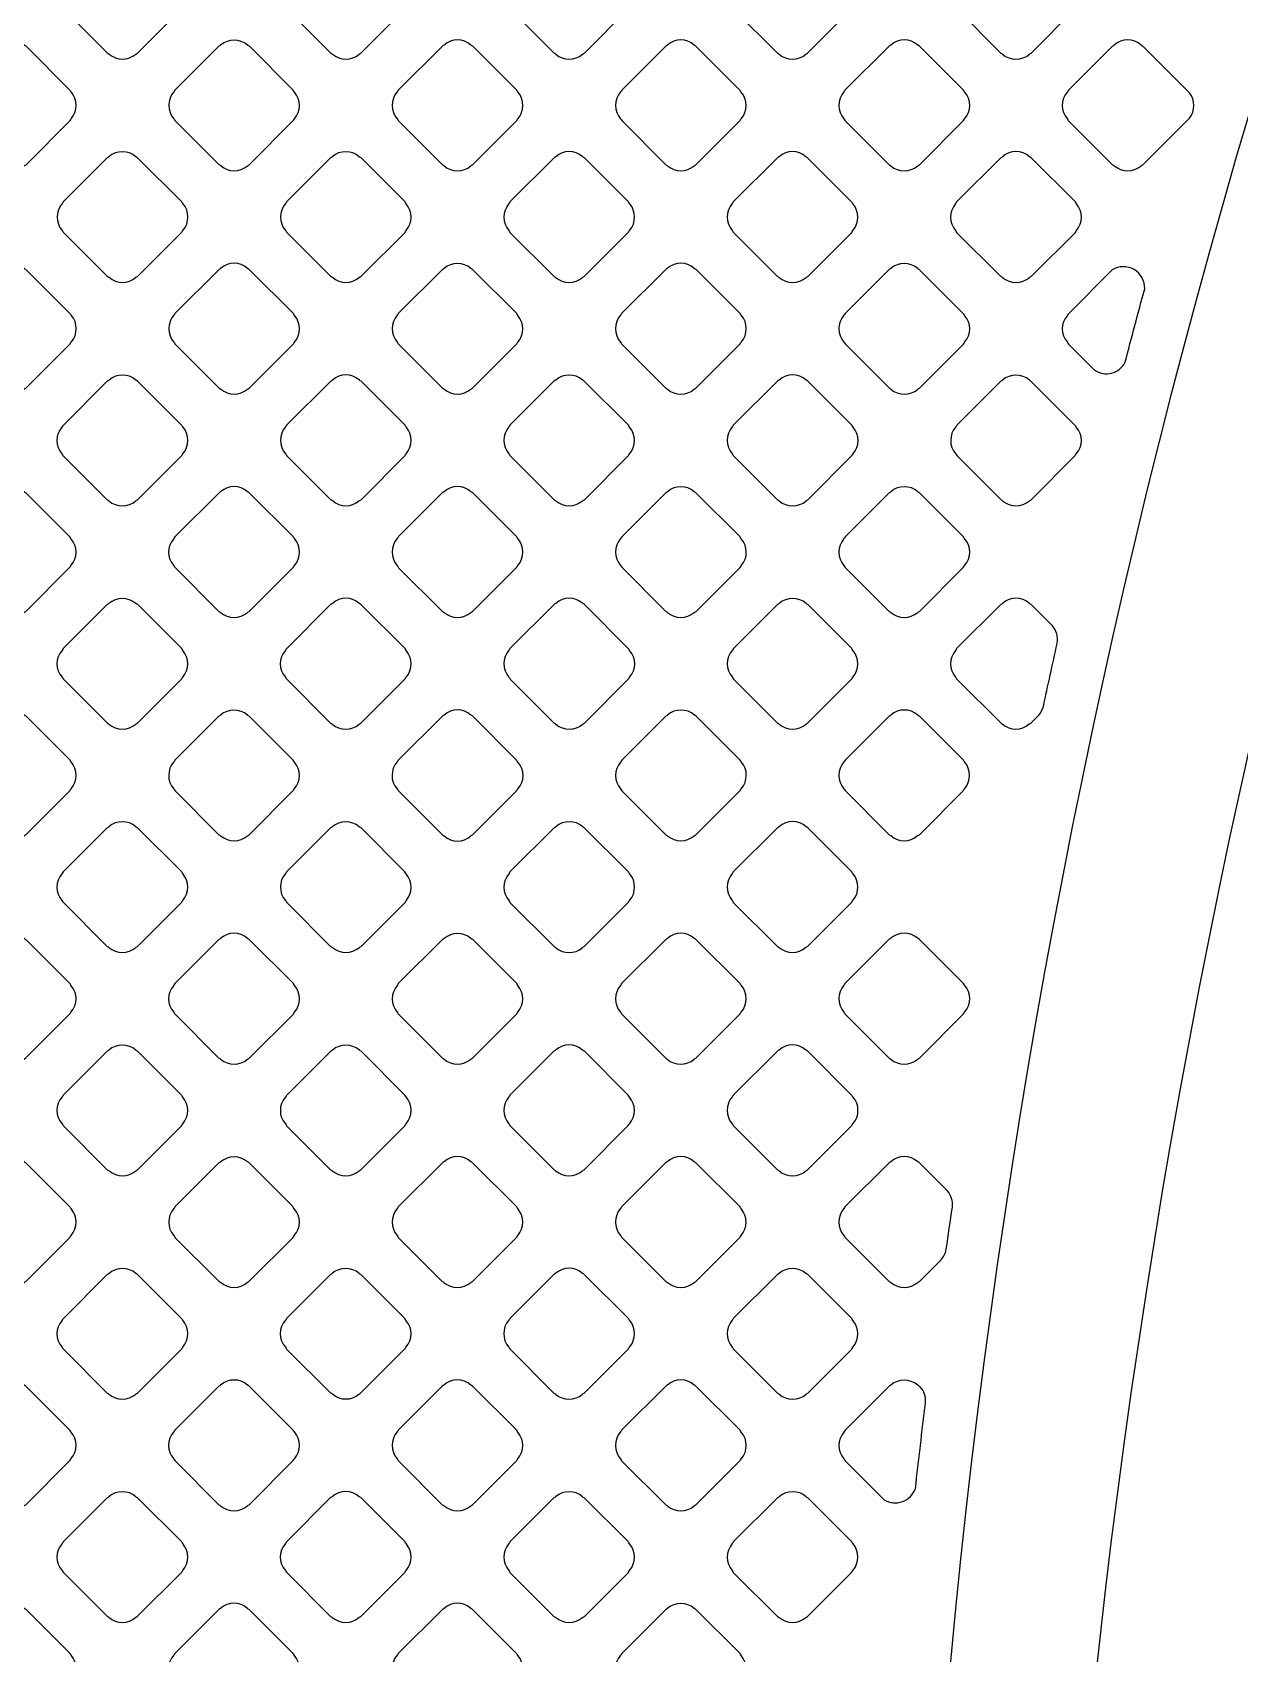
# Model space of a CAD drawing. Extents: x 3811 to 4077, y -444 to -307.
# Drawn here: x 3956.031 to 3957.196, y -389.076 to -387.511 of the extents above; entities that cross this region are included whole.
import ezdxf

# ---------------------------------------------------------------- set-up
doc = ezdxf.new("R2010")
doc.units = 0
doc.layers.add('gbr-dxf', color=7, linetype='Continuous')

msp = doc.modelspace()

# ---------------------------------------------------------------- linework, layer by layer
at = {"layer": 'gbr-dxf', "linetype": 'Continuous'}
for points in [[(3960.455, -383.4083), (3959.4666, -384.3966), (3959.4663, -384.397, 0.198813), (3957.1633, -389.9545, -0.009943), (3957.1633, -389.9572), (3957.1633, -393.1825, -0.034985), (3957.1633, -393.1827, 0.107213), (3957.1654, -393.1909, -0.065073), (3957.1656, -393.1915, -0.123869), (3957.1762, -393.2336), (3957.1763, -393.2336), (3957.1763, -393.767), (3956.9985, -393.767), (3956.9985, -393.5033, -0.009209), (3956.9984, -393.5003), (3956.9984, -393.2336, -0.135021), (3957.0109, -393.1881), (3957.0109, -389.96, -0.009965), (3957.0109, -389.9572, -0.198905), (3959.3585, -384.2892), (3959.3589, -384.2889), (3960.3472, -383.3006)], [(3959.9891, -383.4787), (3959.5584, -383.9095), (3959.558, -383.9098), (3959.2689, -384.199), (3959.2321, -384.2358), (3959.232, -384.2358), (3959.1577, -384.3102), (3959.1576, -384.3102), (3959.1576, -384.3102, 0.198909), (3956.8837, -389.7997, -0.020503), (3956.8836, -389.8017), (3956.8836, -389.8291)]]:
    msp.add_lwpolyline(points, format="xyb", dxfattribs=at)
for points in [[(3956.0598, -387.4869, -0.096117), (3956.0607, -387.4886), (3956.1033, -387.5311, -0.100073), (3956.105, -387.5321, 0.378731), (3956.1309, -387.5321, -0.09601), (3956.1326, -387.5312), (3956.1752, -387.4886, -0.096328), (3956.1761, -387.4869, 0.379), (3956.1762, -387.461, -0.092234), (3956.1752, -387.4594), (3956.1326, -387.4169, -0.104677), (3956.1308, -387.4158, 0.379), (3956.1049, -387.4158, -0.096117), (3956.1033, -387.4168), (3956.0607, -387.4593, -0.096328), (3956.0598, -387.461, 0.379063)], [(3956.2752, -387.487, -0.095956), (3956.2762, -387.4886), (3956.3187, -387.5311, -0.100151), (3956.3205, -387.5321, 0.379243), (3956.3464, -387.5322, -0.095487), (3956.348, -387.5312), (3956.3907, -387.4886, -0.095916), (3956.3916, -387.4869, 0.379605), (3956.3916, -387.461, -0.108195), (3956.3906, -387.4591), (3956.3483, -387.4168, -0.104691), (3956.3465, -387.4157, 0.379731), (3956.3205, -387.4157, -0.096625), (3956.3188, -387.4167), (3956.2762, -387.4593, -0.096111), (3956.2752, -387.461, 0.379682)], [(3956.4908, -387.4868, -0.09601), (3956.4918, -387.4885), (3956.5346, -387.5313, -0.08335), (3956.536, -387.5322, 0.378952), (3956.5619, -387.5322, -0.09601), (3956.5636, -387.5312), (3956.6062, -387.4886, -0.096328), (3956.6071, -387.487, 0.37947), (3956.6071, -387.461, -0.092636), (3956.6062, -387.4594), (3956.5634, -387.4167, -0.088207), (3956.5619, -387.4158, 0.379297), (3956.536, -387.4157, -0.096261), (3956.5343, -387.4167), (3956.4918, -387.4593, -0.095916), (3956.4908, -387.4609, 0.379011)], [(3956.7063, -387.461, 0.37889), (3956.7063, -387.4869, -0.107475), (3956.7073, -387.4888), (3956.7498, -387.5312, -0.095824), (3956.7514, -387.5322, 0.378719), (3956.7773, -387.5322, -0.095378), (3956.779, -387.5312), (3956.8217, -387.4885, -0.095602), (3956.8227, -387.4869, 0.379605), (3956.8227, -387.4609, -0.096458), (3956.8217, -387.4593), (3956.7791, -387.4167, -0.092623), (3956.7775, -387.4157, 0.3795), (3956.7516, -387.4157, -0.096259), (3956.7499, -387.4167), (3956.7073, -387.4594, -0.095895)], [(3956.9218, -387.4609, 0.379465), (3956.9218, -387.4868, -0.103917), (3956.9229, -387.4886), (3956.9655, -387.5312, -0.092072), (3956.967, -387.5322, 0.37981), (3956.993, -387.5322, -0.096625), (3956.9946, -387.5312), (3957.0372, -387.4886, -0.096111), (3957.0382, -387.487, 0.379859), (3957.0382, -387.461, -0.100399), (3957.0371, -387.4593), (3956.9946, -387.4167, -0.096627), (3956.9929, -387.4157, 0.379297), (3956.967, -387.4157, -0.096261), (3956.9653, -387.4167), (3956.9228, -387.4592, -0.096328)], [(3955.952, -387.5687, 0.378504), (3955.952, -387.5946, -0.100188), (3955.953, -387.5964), (3955.9955, -387.6389, -0.103421), (3955.9973, -387.6399, 0.379029), (3956.0232, -387.6398, -0.096625), (3956.0249, -387.6389), (3956.0675, -387.5963, -0.096111), (3956.0684, -387.5946, 0.379859), (3956.0684, -387.5687, -0.088014), (3956.0675, -387.5672), (3956.0249, -387.5246, -0.100824), (3956.0232, -387.5235, 0.379297), (3955.9972, -387.5235, -0.096261), (3955.9956, -387.5245), (3955.953, -387.5671, -0.096509)], [(3956.1675, -387.5946, -0.099643), (3956.1685, -387.5963), (3956.211, -387.6388, -0.104246), (3956.2128, -387.6398, 0.378892), (3956.2387, -387.6399, -0.095883), (3956.2403, -387.6389), (3956.2828, -387.5964, -0.096227), (3956.2838, -387.5947, 0.379605), (3956.2838, -387.5688, -0.104293), (3956.2828, -387.567), (3956.2404, -387.5246, -0.100519), (3956.2386, -387.5236, 0.3795), (3956.2127, -387.5236, -0.096259), (3956.211, -387.5245), (3956.1685, -387.5671, -0.095895), (3956.1675, -387.5687, 0.378651)], [(3956.383, -387.5687, 0.379465), (3956.383, -387.5947, -0.099964), (3956.384, -387.5964), (3956.4267, -387.6391, -0.087638), (3956.4282, -387.64, 0.379308), (3956.4541, -387.64, -0.095968), (3956.4557, -387.639), (3956.4985, -387.5963, -0.096328), (3956.4994, -387.5947, 0.379), (3956.4994, -387.5687, -0.104256), (3956.4984, -387.5669), (3956.4559, -387.5245, -0.10077), (3956.4542, -387.5235, 0.378945), (3956.4283, -387.5234, -0.096217), (3956.4266, -387.5244), (3956.384, -387.5671, -0.096328)], [(3956.5986, -387.5687, 0.37889), (3956.5986, -387.5946, -0.096265), (3956.5996, -387.5963), (3956.6423, -387.639, -0.083168), (3956.6437, -387.6399, 0.378647), (3956.6696, -387.6399, -0.095383), (3956.6713, -387.6389), (3956.7139, -387.5963, -0.096036), (3956.7149, -387.5947, 0.378841), (3956.7149, -387.5688, -0.09221), (3956.7139, -387.5672), (3956.6712, -387.5245, -0.088207), (3956.6697, -387.5235, 0.379456), (3956.6437, -387.5235, -0.096614), (3956.6421, -387.5245), (3956.5996, -387.567, -0.095895)], [(3956.814, -387.5687, 0.378793), (3956.814, -387.5946, -0.107922), (3956.8151, -387.5965), (3956.8576, -387.639, -0.095916), (3956.8592, -387.64, 0.379639), (3956.8852, -387.64, -0.096475), (3956.8868, -387.639), (3956.9295, -387.5963, -0.096627), (3956.9305, -387.5947, 0.379859), (3956.9305, -387.5687, -0.096723), (3956.9295, -387.5671), (3956.8868, -387.5244, -0.092898), (3956.8852, -387.5234, 0.379141), (3956.8593, -387.5234, -0.095883), (3956.8577, -387.5244), (3956.815, -387.5671, -0.095987)], [(3957.0296, -387.5947, -0.092348), (3957.0305, -387.5963), (3957.0732, -387.639, -0.096111), (3957.0749, -387.6399, 0.37981), (3957.1008, -387.6399, -0.096458), (3957.1025, -387.639), (3957.1476, -387.5939, 0.331659), (3957.1476, -387.5697), (3957.1023, -387.5245, -0.092398), (3957.1008, -387.5235, 0.379778), (3957.0748, -387.5235, -0.096458), (3957.0731, -387.5245), (3957.0306, -387.5671, -0.096627), (3957.0296, -387.5687, 0.379682)], [(3956.0598, -387.7024, -0.099971), (3956.0608, -387.7041), (3956.1033, -387.7466, -0.102971), (3956.105, -387.7476, 0.378376), (3956.1309, -387.7476, -0.096031), (3956.1326, -387.7467), (3956.1752, -387.704, -0.095916), (3956.1762, -387.7024, 0.379605), (3956.1762, -387.6764, -0.088014), (3956.1753, -387.6749), (3956.1326, -387.6323, -0.100824), (3956.1309, -387.6313, 0.379762), (3956.1049, -387.6313, -0.096265), (3956.1033, -387.6323), (3956.0607, -387.6748, -0.096737), (3956.0598, -387.6765, 0.379065)], [(3956.2753, -387.7024, -0.099971), (3956.2763, -387.7041), (3956.3188, -387.7466, -0.103923), (3956.3206, -387.7476, 0.379422), (3956.3465, -387.7476, -0.096625), (3956.3482, -387.7466), (3956.3906, -387.7042, -0.096111), (3956.3916, -387.7025, 0.379357), (3956.3916, -387.6766, -0.104256), (3956.3906, -387.6748), (3956.3481, -387.6323, -0.10077), (3956.3464, -387.6313, 0.378945), (3956.3204, -387.6313, -0.096217), (3956.3188, -387.6323), (3956.2763, -387.6748, -0.095916), (3956.2753, -387.6765, 0.379011)], [(3956.4908, -387.7025, -0.099964), (3956.4918, -387.7042), (3956.5344, -387.7468, -0.087638), (3956.5359, -387.7477, 0.379243), (3956.5618, -387.7477, -0.095166), (3956.5635, -387.7468), (3956.6062, -387.704, -0.095296), (3956.6072, -387.7024, 0.379605), (3956.6071, -387.6764, -0.104545), (3956.6061, -387.6746), (3956.5637, -387.6323, -0.101196), (3956.562, -387.6312, 0.379731), (3956.536, -387.6312, -0.096625), (3956.5344, -387.6322), (3956.4918, -387.6748, -0.096111), (3956.4908, -387.6765, 0.379682)], [(3956.7063, -387.6764, 0.379465), (3956.7063, -387.7024, -0.095956), (3956.7073, -387.704), (3956.7501, -387.7468, -0.082912), (3956.7515, -387.7477, 0.37981), (3956.7775, -387.7477, -0.096458), (3956.7791, -387.7467), (3956.8217, -387.7042, -0.096423), (3956.8226, -387.7025, 0.379859), (3956.8226, -387.6765, -0.09253), (3956.8217, -387.675), (3956.7789, -387.6322, -0.088207), (3956.7774, -387.6313, 0.379297), (3956.7515, -387.6312, -0.096261), (3956.7498, -387.6322), (3956.7073, -387.6748, -0.096328)], [(3956.9218, -387.7025, -0.103999), (3956.9228, -387.7043), (3956.9653, -387.7467, -0.10739), (3956.9671, -387.7477, 0.379201), (3956.9931, -387.7477, -0.096625), (3956.9947, -387.7467), (3957.0373, -387.7042, -0.096111), (3957.0383, -387.7025, 0.3795), (3957.0383, -387.6766, -0.100588), (3957.0373, -387.6749), (3956.9946, -387.6322, -0.096539), (3956.993, -387.6312, 0.379249), (3956.967, -387.6313, -0.096458), (3956.9654, -387.6322), (3956.9228, -387.6749, -0.096627), (3956.9218, -387.6765, 0.379451)], [(3955.9519, -387.8103, -0.087254), (3955.9528, -387.8118), (3955.9956, -387.8546, -0.091703), (3955.9971, -387.8555, 0.378719), (3956.023, -387.8555, -0.096031), (3956.0247, -387.8546), (3956.0675, -387.8117, -0.095987), (3956.0685, -387.8101, 0.378715), (3956.0685, -387.7842, -0.083622), (3956.0676, -387.7828), (3956.0248, -387.74, -0.096197), (3956.0231, -387.739, 0.379071), (3955.9972, -387.739, -0.096625), (3955.9956, -387.74), (3955.9529, -387.7827, -0.096111), (3955.9519, -387.7844, 0.379451)], [(3956.1675, -387.7842, 0.378673), (3956.1675, -387.8101, -0.103884), (3956.1686, -387.8119), (3956.211, -387.8543, -0.107439), (3956.2128, -387.8554, 0.378424), (3956.2387, -387.8554, -0.09601), (3956.2404, -387.8544), (3956.2829, -387.8119, -0.096328), (3956.2839, -387.8102, 0.379), (3956.2839, -387.7843, -0.100402), (3956.2829, -387.7826), (3956.2403, -387.74, -0.096527), (3956.2387, -387.739, 0.378784), (3956.2127, -387.739, -0.096031), (3956.2111, -387.74), (3956.1685, -387.7826, -0.096195)], [(3956.3831, -387.8101, -0.104099), (3956.3841, -387.8119), (3956.4267, -387.8545, -0.091703), (3956.4282, -387.8554, 0.378719), (3956.4541, -387.8554, -0.095378), (3956.4558, -387.8545), (3956.4984, -387.8118, -0.0952), (3956.4994, -387.8102, 0.378889), (3956.4993, -387.7843, -0.100514), (3956.4983, -387.7826), (3956.4558, -387.74, -0.096558), (3956.4542, -387.7391, 0.379778), (3956.4282, -387.7391, -0.096625), (3956.4266, -387.74), (3956.3841, -387.7825, -0.096111), (3956.3831, -387.7842, 0.379451)], [(3956.5985, -387.7842, 0.379465), (3956.5985, -387.8102, -0.10047), (3956.5995, -387.8119), (3956.6422, -387.8546, -0.088202), (3956.6437, -387.8555, 0.37981), (3956.6696, -387.8555, -0.096458), (3956.6713, -387.8545), (3956.714, -387.8118, -0.096627), (3956.7149, -387.8102, 0.379859), (3956.7149, -387.7842, -0.104765), (3956.7139, -387.7824), (3956.6715, -387.74, -0.100824), (3956.6697, -387.739, 0.379297), (3956.6438, -387.7389, -0.096217), (3956.6421, -387.7399), (3956.5995, -387.7826, -0.096423)], [(3956.8141, -387.8101, -0.096117), (3956.8151, -387.8118), (3956.858, -387.8546, -0.083081), (3956.8593, -387.8555, 0.379201), (3956.8853, -387.8555, -0.096625), (3956.8869, -387.8545), (3956.9295, -387.812, -0.096111), (3956.9305, -387.8103, 0.379357), (3956.9305, -387.7844, -0.092315), (3956.9295, -387.7828), (3956.8867, -387.74, -0.088435), (3956.8852, -387.7391, 0.37947), (3956.8592, -387.7391, -0.096458), (3956.8576, -387.74), (3956.8151, -387.7825, -0.096627), (3956.8141, -387.7842, 0.379451)], [(3957.0296, -387.7844, 0.379307), (3957.0296, -387.8103, -0.104215), (3957.0306, -387.8121), (3957.0557, -387.8372, 0.449658), (3957.0854, -387.8295, -0.002374), (3957.1042, -387.7588, 0.603449), (3957.0728, -387.7405), (3957.0306, -387.7827, -0.095796)], [(3956.0596, -387.9181, -0.087613), (3956.0605, -387.9195), (3956.1033, -387.9623, -0.091578), (3956.1049, -387.9633, 0.379178), (3956.1308, -387.9633, -0.096766), (3956.1325, -387.9623), (3956.1752, -387.9195, -0.096328), (3956.1762, -387.9179, 0.379029), (3956.1762, -387.892, -0.083262), (3956.1753, -387.8906), (3956.1325, -387.8477, -0.096197), (3956.1309, -387.8468, 0.378472), (3956.105, -387.8468, -0.096507), (3956.1033, -387.8478), (3956.0606, -387.8905, -0.096423), (3956.0596, -387.8921, 0.379063)], [(3956.2753, -387.9179, -0.10377), (3956.2763, -387.9197), (3956.3187, -387.9621, -0.107439), (3956.3205, -387.9631, 0.37834), (3956.3464, -387.9631, -0.095383), (3956.3481, -387.9622), (3956.3907, -387.9196, -0.096036), (3956.3916, -387.9179, 0.378841), (3956.3916, -387.892, -0.100514), (3956.3906, -387.8903), (3956.3481, -387.8478, -0.096212), (3956.3465, -387.8468, 0.379456), (3956.3205, -387.8468, -0.096614), (3956.3189, -387.8478), (3956.2763, -387.8904, -0.096197), (3956.2753, -387.892, 0.378472)], [(3956.4908, -387.8919, 0.378798), (3956.4908, -387.9179, -0.104185), (3956.4918, -387.9197), (3956.5344, -387.9622, -0.091913), (3956.536, -387.9632, 0.379639), (3956.5619, -387.9632, -0.096458), (3956.5636, -387.9622), (3956.6061, -387.9197, -0.096627), (3956.6071, -387.918, 0.3795), (3956.6071, -387.8921, -0.100514), (3956.6061, -387.8903), (3956.5635, -387.8477, -0.096539), (3956.5619, -387.8468, 0.378645), (3956.536, -387.8468, -0.09657), (3956.5343, -387.8477), (3956.4918, -387.8903, -0.096195)], [(3956.7063, -387.9179, -0.099643), (3956.7073, -387.9197), (3956.75, -387.9624, -0.087737), (3956.7515, -387.9633, 0.379422), (3956.7775, -387.9633, -0.096625), (3956.7791, -387.9623), (3956.8218, -387.9197, -0.096111), (3956.8228, -387.918, 0.379357), (3956.8228, -387.8921, -0.104256), (3956.8218, -387.8903), (3956.7792, -387.8478, -0.10077), (3956.7775, -387.8467, 0.37947), (3956.7516, -387.8468, -0.096458), (3956.7499, -387.8477), (3956.7073, -387.8904, -0.096627), (3956.7063, -387.892, 0.379308)], [(3956.9219, -387.9179, -0.09601), (3956.9229, -387.9196), (3956.9656, -387.9623, -0.08335), (3956.967, -387.9632, 0.379422), (3956.993, -387.9632, -0.096625), (3956.9946, -387.9622), (3957.0372, -387.9197, -0.096111), (3957.0382, -387.918, 0.3795), (3957.0382, -387.8921, -0.092597), (3957.0372, -387.8905), (3956.9945, -387.8478, -0.088093), (3956.993, -387.8469, 0.379249), (3956.9671, -387.8469, -0.096625), (3956.9654, -387.8479), (3956.9229, -387.8904, -0.096111), (3956.922, -387.892, 0.379308)], [(3955.9519, -387.9998, 0.379465), (3955.9519, -388.0258, -0.091954), (3955.9529, -388.0273), (3955.9955, -388.07, -0.096332), (3955.9972, -388.071, 0.37981), (3956.0231, -388.071, -0.096625), (3956.0248, -388.07), (3956.0673, -388.0274, -0.096111), (3956.0683, -388.0258, 0.379859), (3956.0683, -387.9998, -0.096458), (3956.0673, -387.9982), (3956.0249, -387.9558, -0.108174), (3956.023, -387.9547, 0.379297), (3955.9971, -387.9547, -0.096261), (3955.9954, -387.9556), (3955.9529, -387.9982, -0.096328)], [(3956.1674, -387.9999, 0.379639), (3956.1674, -388.0258, -0.091954), (3956.1684, -388.0274), (3956.211, -388.07, -0.096332), (3956.2126, -388.071, 0.379243), (3956.2386, -388.071, -0.095166), (3956.2402, -388.07), (3956.2829, -388.0273, -0.096036), (3956.2839, -388.0257, 0.378715), (3956.2839, -387.9998, -0.096507), (3956.2829, -387.9981), (3956.2402, -387.9555, -0.092132), (3956.2387, -387.9545, 0.379105), (3956.2127, -387.9545, -0.096259), (3956.2111, -387.9555), (3956.1684, -387.9982, -0.096558)], [(3956.383, -387.9997, 0.378673), (3956.383, -388.0256, -0.107356), (3956.3841, -388.0275), (3956.4266, -388.07, -0.095412), (3956.4282, -388.071, 0.379034), (3956.4542, -388.071, -0.096458), (3956.4558, -388.07), (3956.4984, -388.0274, -0.096627), (3956.4994, -388.0257, 0.379859), (3956.4994, -387.9998, -0.096723), (3956.4984, -387.9981), (3956.4558, -387.9554, -0.092564), (3956.4542, -387.9545, 0.379141), (3956.4283, -387.9545, -0.096031), (3956.4266, -387.9554), (3956.384, -387.9981, -0.095987)], [(3956.5986, -388.0257, -0.103999), (3956.5996, -388.0274), (3956.6423, -388.0701, -0.091578), (3956.6438, -388.071, 0.378731), (3956.6697, -388.071, -0.09601), (3956.6714, -388.0701), (3956.714, -388.0275, -0.096328), (3956.715, -388.0258, 0.37947), (3956.7149, -387.9999, -0.100902), (3956.7139, -387.9981), (3956.6713, -387.9556, -0.096857), (3956.6697, -387.9546, 0.379731), (3956.6437, -387.9546, -0.096458), (3956.6421, -387.9556), (3956.5996, -387.9981, -0.096627), (3956.5986, -387.9997, 0.379451)], [(3956.8141, -388.0258, -0.099971), (3956.8151, -388.0275), (3956.8577, -388.0701, -0.08752), (3956.8592, -388.071, 0.379201), (3956.8852, -388.071, -0.096625), (3956.8868, -388.07), (3956.9295, -388.0274, -0.096332), (3956.9305, -388.0257, 0.3795), (3956.9305, -387.9998, -0.104371), (3956.9294, -387.998), (3956.887, -387.9556, -0.100442), (3956.8853, -387.9546, 0.379249), (3956.8594, -387.9546, -0.096625), (3956.8577, -387.9556), (3956.8151, -387.9982, -0.096111), (3956.8141, -387.9998, 0.379451)], [(3956.0597, -388.1335, -0.091954), (3956.0606, -388.1351), (3956.1033, -388.1777, -0.096332), (3956.1049, -388.1787, 0.379092), (3956.1309, -388.1787, -0.095378), (3956.1325, -388.1778), (3956.1751, -388.1351, -0.096036), (3956.1761, -388.1335, 0.378841), (3956.1761, -388.1076, -0.096614), (3956.1751, -388.1059), (3956.1327, -388.0635, -0.108029), (3956.1308, -388.0625, 0.379778), (3956.1048, -388.0625, -0.096625), (3956.1032, -388.0634), (3956.0607, -388.1059, -0.096111), (3956.0597, -388.1076, 0.379682)], [(3956.2752, -388.1076, 0.379465), (3956.2752, -388.1336, -0.092348), (3956.2761, -388.1351), (3956.3188, -388.1778, -0.096111), (3956.3204, -388.1788, 0.379423), (3956.3464, -388.1788, -0.09601), (3956.348, -388.1778), (3956.3907, -388.1351, -0.095997), (3956.3917, -388.1335, 0.378472), (3956.3916, -388.1076, -0.095968), (3956.3907, -388.1059), (3956.3479, -388.0632, -0.091848), (3956.3464, -388.0623, 0.378552), (3956.3205, -388.0623, -0.09657), (3956.3188, -388.0633), (3956.2761, -388.106, -0.096423)], [(3956.4908, -388.1075, 0.378429), (3956.4908, -388.1334, -0.107473), (3956.4919, -388.1353), (3956.5344, -388.1779, -0.095686), (3956.5361, -388.1788, 0.378707), (3956.562, -388.1788, -0.096117), (3956.5636, -388.1778), (3956.6063, -388.1352, -0.095895), (3956.6073, -388.1335, 0.378827), (3956.6073, -388.1076, -0.095968), (3956.6063, -388.106), (3956.5636, -388.0632, -0.092456), (3956.562, -388.0623, 0.379083), (3956.536, -388.0623, -0.09601), (3956.5344, -388.0632), (3956.4918, -388.1059, -0.096301)], [(3956.7064, -388.1335, -0.103582), (3956.7074, -388.1353), (3956.75, -388.1778, -0.091916), (3956.7515, -388.1787, 0.379422), (3956.7775, -388.1787, -0.095956), (3956.7791, -388.1777), (3956.8217, -388.1352, -0.096111), (3956.8226, -388.1335, 0.379859), (3956.8226, -388.1076, -0.100399), (3956.8216, -388.1058), (3956.7792, -388.0634, -0.096857), (3956.7775, -388.0624, 0.3795), (3956.7516, -388.0624, -0.096259), (3956.7499, -388.0634), (3956.7074, -388.1059, -0.095895), (3956.7064, -388.1075, 0.378651)], [(3956.9218, -388.1076, 0.378862), (3956.9218, -388.1335, -0.095506), (3956.9228, -388.1351), (3956.9653, -388.1777, -0.099176), (3956.967, -388.1787, 0.378937), (3956.9929, -388.1786, -0.09572), (3956.9946, -388.1777), (3957.0018, -388.1705, 0.126711), (3957.0065, -388.1617, -0.002025), (3957.0198, -388.1011, -0.049049), (3957.0198, -388.1007, 0.236459), (3957.0148, -388.0835, -0.067926), (3957.0144, -388.083), (3956.9948, -388.0633, -0.10442), (3956.993, -388.0623, 0.379322), (3956.9671, -388.0623, -0.096259), (3956.9654, -388.0633), (3956.9227, -388.1059, -0.095895)], [(3955.9519, -388.2413, -0.09601), (3955.9528, -388.243), (3955.9954, -388.2855, -0.100401), (3955.9971, -388.2865, 0.378892), (3956.023, -388.2866, -0.095383), (3956.0247, -388.2856), (3956.0674, -388.2428, -0.095701), (3956.0684, -388.2412, 0.378889), (3956.0684, -388.2153, -0.09221), (3956.0674, -388.2137), (3956.0249, -388.1712, -0.104442), (3956.0231, -388.1702, 0.379778), (3955.9971, -388.1702, -0.096625), (3955.9955, -388.1711), (3955.9529, -388.2138, -0.096111), (3955.9519, -388.2154, 0.379308)], [(3956.1674, -388.2412, -0.09601), (3956.1684, -388.2429), (3956.211, -388.2855, -0.100401), (3956.2127, -388.2865, 0.379422), (3956.2387, -388.2865, -0.096458), (3956.2403, -388.2855), (3956.2828, -388.243, -0.096627), (3956.2837, -388.2414, 0.3795), (3956.2838, -388.2154, -0.10824), (3956.2827, -388.2136), (3956.2403, -388.1712, -0.104101), (3956.2385, -388.1702, 0.378645), (3956.2126, -388.1702, -0.096367), (3956.211, -388.1711), (3956.1684, -388.2137, -0.095916), (3956.1675, -388.2153, 0.379011)], [(3956.3829, -388.2413, -0.09601), (3956.3839, -388.2429), (3956.4268, -388.2858, -0.083291), (3956.4282, -388.2867, 0.37904), (3956.4541, -388.2867, -0.09601), (3956.4557, -388.2857), (3956.4985, -388.2429, -0.095997), (3956.4995, -388.2413, 0.378532), (3956.4995, -388.2154, -0.091476), (3956.4985, -388.2138), (3956.4557, -388.1709, -0.08787), (3956.4542, -388.17, 0.379071), (3956.4283, -388.1701, -0.096723), (3956.4266, -388.171), (3956.3839, -388.2137, -0.096857), (3956.383, -388.2153, 0.379308)], [(3956.5986, -388.2154, 0.378489), (3956.5986, -388.2413, -0.107311), (3956.5997, -388.2431), (3956.6421, -388.2856, -0.094772), (3956.6437, -388.2865, 0.379034), (3956.6697, -388.2865, -0.096625), (3956.6713, -388.2855), (3956.714, -388.2429, -0.096332), (3956.7149, -388.2412, 0.3795), (3956.715, -388.2153, -0.096614), (3956.714, -388.2136), (3956.6714, -388.171, -0.092187), (3956.6698, -388.1701, 0.37891), (3956.6439, -388.1701, -0.095866), (3956.6422, -388.1711), (3956.5996, -388.2137, -0.096301)], [(3956.8141, -388.2152, 0.379422), (3956.8141, -388.2412, -0.103926), (3956.8152, -388.243), (3956.8576, -388.2855, -0.092072), (3956.8592, -388.2864, 0.379243), (3956.8851, -388.2864, -0.095383), (3956.8868, -388.2855), (3956.9294, -388.2428, -0.095602), (3956.9304, -388.2412, 0.378889), (3956.9303, -388.2153, -0.100514), (3956.9293, -388.2136), (3956.8869, -388.1711, -0.096212), (3956.8852, -388.1701, 0.379313), (3956.8593, -388.1701, -0.095968), (3956.8576, -388.1711), (3956.8151, -388.2136, -0.096328)], [(3956.0596, -388.3491, -0.09601), (3956.0606, -388.3507), (3956.1032, -388.3933, -0.100401), (3956.1049, -388.3943, 0.379422), (3956.1308, -388.3943, -0.096458), (3956.1325, -388.3933), (3956.1751, -388.3507, -0.096627), (3956.1761, -388.349, 0.3795), (3956.1761, -388.3231, -0.09221), (3956.1752, -388.3215), (3956.1326, -388.2789, -0.104101), (3956.1308, -388.2779, 0.378645), (3956.1049, -388.2779, -0.096367), (3956.1033, -388.2789), (3956.0606, -388.3215, -0.095916), (3956.0596, -388.3232, 0.379011)], [(3956.2752, -388.349, -0.095866), (3956.2762, -388.3506), (3956.3188, -388.3933, -0.099727), (3956.3206, -388.3943, 0.379422), (3956.3465, -388.3943, -0.096625), (3956.3482, -388.3933), (3956.3906, -388.3509, -0.096332), (3956.3916, -388.3492, 0.3795), (3956.3916, -388.3233, -0.10824), (3956.3905, -388.3214), (3956.3481, -388.279, -0.104536), (3956.3463, -388.2779, 0.379249), (3956.3204, -388.278, -0.096458), (3956.3187, -388.2789), (3956.2762, -388.3214, -0.096627), (3956.2752, -388.3231, 0.379308)], [(3956.4908, -388.3491, -0.096117), (3956.4917, -388.3508), (3956.5345, -388.3935, -0.083), (3956.5359, -388.3944, 0.378862), (3956.5618, -388.3944, -0.095866), (3956.5634, -388.3934), (3956.6062, -388.3506, -0.096197), (3956.6072, -388.349, 0.378532), (3956.6072, -388.3231, -0.092061), (3956.6062, -388.3215), (3956.5635, -388.2788, -0.087525), (3956.562, -388.2779, 0.379071), (3956.5361, -388.2779, -0.096458), (3956.5344, -388.2789), (3956.4918, -388.3215, -0.096627), (3956.4908, -388.3232, 0.379451)], [(3956.7063, -388.3489, -0.107569), (3956.7073, -388.3508), (3956.7498, -388.3933, -0.095412), (3956.7514, -388.3943, 0.378376), (3956.7773, -388.3942, -0.095383), (3956.779, -388.3933), (3956.8217, -388.3506, -0.095628), (3956.8227, -388.3489, 0.379605), (3956.8226, -388.323, -0.096458), (3956.8217, -388.3213), (3956.7791, -388.2788, -0.092623), (3956.7775, -388.2778, 0.3795), (3956.7516, -388.2778, -0.096259), (3956.7499, -388.2788), (3956.7073, -388.3214, -0.095759), (3956.7063, -388.323, 0.378472)], [(3955.9519, -388.4309, 0.379465), (3955.9519, -388.4568, -0.10047), (3955.9529, -388.4585), (3955.9954, -388.501, -0.10399), (3955.9972, -388.502, 0.37981), (3956.0231, -388.502, -0.096458), (3956.0248, -388.501), (3956.0673, -388.4585, -0.096627), (3956.0683, -388.4568, 0.379859), (3956.0683, -388.4309, -0.088442), (3956.0674, -388.4294), (3956.0247, -388.3867, -0.100519), (3956.023, -388.3857, 0.379297), (3955.9971, -388.3857, -0.095866), (3955.9954, -388.3867), (3955.9529, -388.4292, -0.095916)], [(3956.1674, -388.4568, -0.099643), (3956.1684, -388.4585), (3956.2109, -388.5011, -0.103545), (3956.2127, -388.5021, 0.379422), (3956.2387, -388.5021, -0.096625), (3956.2403, -388.5011), (3956.2829, -388.4586, -0.096111), (3956.2839, -388.4569, 0.3795), (3956.2839, -388.431, -0.104843), (3956.2829, -388.4292), (3956.2403, -388.3866, -0.100588), (3956.2386, -388.3856, 0.379249), (3956.2127, -388.3856, -0.096458), (3956.211, -388.3866), (3956.1684, -388.4292, -0.096627), (3956.1674, -388.4309, 0.379308)], [(3956.3831, -388.4568, -0.100082), (3956.3841, -388.4585), (3956.4267, -388.5012, -0.087645), (3956.4282, -388.5021, 0.379201), (3956.4541, -388.502, -0.096625), (3956.4558, -388.5011), (3956.4983, -388.4585, -0.096111), (3956.4993, -388.4569, 0.379357), (3956.4993, -388.4309, -0.104256), (3956.4983, -388.4291), (3956.4559, -388.3867, -0.10077), (3956.4542, -388.3857, 0.37947), (3956.4282, -388.3858, -0.096458), (3956.4266, -388.3867), (3956.3841, -388.4292, -0.096627), (3956.3831, -388.4309, 0.379451)], [(3956.5985, -388.4568, -0.09601), (3956.5994, -388.4584), (3956.6422, -388.5012, -0.083291), (3956.6436, -388.5021, 0.37874), (3956.6695, -388.5021, -0.096031), (3956.6711, -388.5011), (3956.7139, -388.4584, -0.095895), (3956.7149, -388.4567, 0.378721), (3956.7149, -388.4308, -0.092234), (3956.7139, -388.4292), (3956.6712, -388.3865, -0.087645), (3956.6697, -388.3856, 0.379105), (3956.6438, -388.3856, -0.096259), (3956.6421, -388.3866), (3956.5995, -388.4292, -0.096212), (3956.5985, -388.4309, 0.379173)], [(3956.814, -388.4308, 0.378553), (3956.814, -388.4567, -0.107356), (3956.815, -388.4585), (3956.8576, -388.5011, -0.095686), (3956.8592, -388.5021, 0.378707), (3956.8852, -388.5021, -0.096117), (3956.8868, -388.5011), (3956.9295, -388.4584, -0.096206), (3956.9305, -388.4567, 0.379249), (3956.9305, -388.4308, -0.096458), (3956.9295, -388.4291), (3956.8868, -388.3865, -0.092289), (3956.8852, -388.3855, 0.379141), (3956.8593, -388.3855, -0.095378), (3956.8577, -388.3864), (3956.815, -388.4291, -0.096036)], [(3956.0597, -388.5646, -0.099643), (3956.0607, -388.5663), (3956.1032, -388.6088, -0.103545), (3956.105, -388.6098, 0.378952), (3956.1309, -388.6098, -0.09601), (3956.1326, -388.6089), (3956.1752, -388.5663, -0.096328), (3956.1761, -388.5646, 0.37947), (3956.1761, -388.5387, -0.088442), (3956.1752, -388.5372), (3956.1325, -388.4945, -0.100519), (3956.1308, -388.4935, 0.379731), (3956.1048, -388.4935, -0.096458), (3956.1032, -388.4945), (3956.0607, -388.537, -0.096627), (3956.0597, -388.5386, 0.379308)], [(3956.2752, -388.5387, 0.37889), (3956.2752, -388.5647, -0.100082), (3956.2762, -388.5664), (3956.3186, -388.6088, -0.103923), (3956.3204, -388.6098, 0.379201), (3956.3464, -388.6098, -0.096625), (3956.348, -388.6088), (3956.3906, -388.5662, -0.096111), (3956.3916, -388.5646, 0.379859), (3956.3916, -388.5386, -0.104293), (3956.3905, -388.5368), (3956.3482, -388.4945, -0.100824), (3956.3465, -388.4935, 0.3795), (3956.3205, -388.4935, -0.096614), (3956.3189, -388.4944), (3956.2762, -388.5371, -0.096539)], [(3956.4908, -388.5645, -0.10047), (3956.4918, -388.5663), (3956.5344, -388.6088, -0.088202), (3956.5359, -388.6098, 0.379092), (3956.5618, -388.6098, -0.095383), (3956.5634, -388.6088), (3956.606, -388.5662, -0.096227), (3956.607, -388.5646, 0.37905), (3956.607, -388.5387, -0.103956), (3956.606, -388.5369), (3956.5636, -388.4944, -0.10077), (3956.5619, -388.4934, 0.37947), (3956.5359, -388.4934, -0.096458), (3956.5343, -388.4944), (3956.4918, -388.5369, -0.096627), (3956.4908, -388.5386, 0.379682)], [(3956.7062, -388.5645, -0.09601), (3956.7071, -388.5662), (3956.75, -388.609, -0.083291), (3956.7514, -388.6099, 0.37904), (3956.7773, -388.6099, -0.09601), (3956.779, -388.6089), (3956.8217, -388.5662, -0.095997), (3956.8227, -388.5645, 0.378532), (3956.8227, -388.5386, -0.091476), (3956.8217, -388.5371), (3956.7789, -388.4942, -0.087396), (3956.7774, -388.4933, 0.378509), (3956.7515, -388.4933, -0.096217), (3956.7498, -388.4943), (3956.7072, -388.537, -0.095916), (3956.7062, -388.5386, 0.379011)], [(3955.9519, -388.6724, -0.087284), (3955.9528, -388.6739), (3955.9956, -388.7167, -0.091737), (3955.9972, -388.7177, 0.378952), (3956.0231, -388.7177, -0.09601), (3956.0248, -388.7167), (3956.0675, -388.674, -0.096328), (3956.0684, -388.6723, 0.37947), (3956.0684, -388.6464, -0.084073), (3956.0675, -388.645), (3956.0247, -388.6022, -0.096857), (3956.0231, -388.6012, 0.379731), (3955.9971, -388.6012, -0.096458), (3955.9955, -388.6022), (3955.9529, -388.6448, -0.096627), (3955.9519, -388.6464, 0.379308)], [(3956.1675, -388.6464, 0.37889), (3956.1675, -388.6724, -0.103999), (3956.1686, -388.6742), (3956.2109, -388.7165, -0.10739), (3956.2127, -388.7175, 0.379201), (3956.2387, -388.7175, -0.096625), (3956.2403, -388.7165), (3956.2828, -388.6741, -0.096111), (3956.2837, -388.6724, 0.379859), (3956.2837, -388.6465, -0.100399), (3956.2827, -388.6447), (3956.2403, -388.6023, -0.096627), (3956.2386, -388.6013, 0.3795), (3956.2127, -388.6013, -0.096614), (3956.211, -388.6023), (3956.1685, -388.6448, -0.096539)], [(3956.383, -388.6724, -0.104392), (3956.384, -388.6741), (3956.4265, -388.7166, -0.092233), (3956.4281, -388.7176, 0.379092), (3956.454, -388.7176, -0.095383), (3956.4556, -388.7167), (3956.4983, -388.6739, -0.096227), (3956.4993, -388.6723, 0.37905), (3956.4993, -388.6464, -0.100076), (3956.4983, -388.6446), (3956.4558, -388.6021, -0.096527), (3956.4542, -388.6011, 0.37947), (3956.4282, -388.6011, -0.096458), (3956.4266, -388.6021), (3956.3839, -388.6447, -0.096627), (3956.383, -388.6464, 0.379682)], [(3956.5985, -388.6722, -0.099971), (3956.5995, -388.6739), (3956.6422, -388.7167, -0.087864), (3956.6437, -388.7176, 0.379422), (3956.6696, -388.7176, -0.095956), (3956.6713, -388.7166), (3956.7138, -388.674, -0.096332), (3956.7148, -388.6724, 0.379859), (3956.7148, -388.6464, -0.104765), (3956.7138, -388.6446), (3956.6713, -388.6022, -0.100519), (3956.6696, -388.6012, 0.379141), (3956.6436, -388.6011, -0.095383), (3956.642, -388.6021), (3956.5995, -388.6446, -0.096527), (3956.5985, -388.6463, 0.379087)], [(3956.814, -388.6464, 0.379422), (3956.814, -388.6724, -0.096119), (3956.815, -388.674), (3956.8576, -388.7166, -0.096023), (3956.8593, -388.7176, 0.379248), (3956.8852, -388.7176, -0.095968), (3956.8869, -388.7167), (3956.9076, -388.696), (3956.9076, -388.6959, 0.144587), (3956.9127, -388.6858, -0.052421), (3956.9128, -388.6854, -0.001366), (3956.9187, -388.645, -0.042674), (3956.9187, -388.6447, 0.209684), (3956.914, -388.6293), (3956.8866, -388.602, -0.086954), (3956.8852, -388.6011, 0.378477), (3956.8593, -388.6011, -0.09601), (3956.8576, -388.6021), (3956.815, -388.6448, -0.096328)], [(3956.0597, -388.7543, 0.37889), (3956.0597, -388.7802, -0.087254), (3956.0606, -388.7817), (3956.1033, -388.8244, -0.091578), (3956.1049, -388.8254, 0.379201), (3956.1308, -388.8253, -0.096625), (3956.1325, -388.8244), (3956.1751, -388.7817, -0.096111), (3956.1761, -388.78, 0.379859), (3956.1761, -388.7541, -0.083792), (3956.1752, -388.7527), (3956.1326, -388.71, -0.096627), (3956.1309, -388.709, 0.3795), (3956.105, -388.709, -0.096614), (3956.1033, -388.71), (3956.0606, -388.7526, -0.095895)], [(3956.2752, -388.7801, -0.103999), (3956.2763, -388.7819), (3956.3186, -388.8242, -0.107634), (3956.3205, -388.8252, 0.378719), (3956.3464, -388.8252, -0.096031), (3956.348, -388.8243), (3956.3905, -388.7818, -0.095916), (3956.3915, -388.7801, 0.378964), (3956.3915, -388.7542, -0.100076), (3956.3905, -388.7525), (3956.348, -388.71, -0.096527), (3956.3463, -388.709, 0.37947), (3956.3204, -388.709, -0.096458), (3956.3187, -388.71), (3956.2762, -388.7525, -0.096627), (3956.2752, -388.7541, 0.379451)], [(3956.4907, -388.78, -0.103884), (3956.4917, -388.7818), (3956.5343, -388.8245, -0.091916), (3956.5359, -388.8254, 0.379422), (3956.5618, -388.8254, -0.095956), (3956.5635, -388.8244), (3956.6061, -388.7817, -0.096332), (3956.6071, -388.7801, 0.379859), (3956.6071, -388.7541, -0.100902), (3956.6061, -388.7524), (3956.5635, -388.7098, -0.096857), (3956.5619, -388.7089, 0.379141), (3956.536, -388.7088, -0.095383), (3956.5343, -388.7098), (3956.4917, -388.7525, -0.096527), (3956.4907, -388.7541, 0.379087)], [(3956.7063, -388.78, -0.099976), (3956.7073, -388.7818), (3956.75, -388.8245, -0.087638), (3956.7515, -388.8254, 0.37981), (3956.7775, -388.8254, -0.096625), (3956.7791, -388.8244), (3956.8217, -388.7819, -0.096111), (3956.8226, -388.7802, 0.379859), (3956.8226, -388.7543, -0.104293), (3956.8216, -388.7525), (3956.7791, -388.71, -0.100519), (3956.7774, -388.709, 0.379731), (3956.7514, -388.709, -0.096458), (3956.7498, -388.7099), (3956.7073, -388.7524, -0.096627), (3956.7063, -388.7541, 0.379682)], [(3955.952, -388.8879, -0.091476), (3955.9529, -388.8895), (3955.9955, -388.9321, -0.095895), (3955.9972, -388.9331, 0.379422), (3956.0231, -388.933, -0.096625), (3956.0248, -388.9321), (3956.0673, -388.8895, -0.096111), (3956.0683, -388.8879, 0.379859), (3956.0683, -388.8619, -0.096458), (3956.0673, -388.8603), (3956.025, -388.8179, -0.108515), (3956.0231, -388.8168, 0.3795), (3955.9971, -388.8168, -0.096259), (3955.9955, -388.8178), (3955.953, -388.8603, -0.095895), (3955.952, -388.862, 0.378651)], [(3956.1674, -388.8879, -0.092162), (3956.1684, -388.8894), (3956.211, -388.9321, -0.095796), (3956.2126, -388.9331, 0.378719), (3956.2386, -388.9331, -0.096031), (3956.2402, -388.9321), (3956.2828, -388.8895, -0.095916), (3956.2838, -388.8878, 0.378964), (3956.2838, -388.8619, -0.095968), (3956.2828, -388.8603), (3956.2402, -388.8176, -0.092456), (3956.2386, -388.8167, 0.37947), (3956.2127, -388.8167, -0.096458), (3956.211, -388.8177), (3956.1684, -388.8603, -0.096627), (3956.1674, -388.8619, 0.379451)], [(3956.383, -388.8618, 0.379465), (3956.383, -388.8878, -0.108153), (3956.3841, -388.8896), (3956.4265, -388.9321, -0.096111), (3956.4282, -388.9331, 0.37981), (3956.4541, -388.9331, -0.095956), (3956.4558, -388.9321), (3956.4983, -388.8896, -0.096332), (3956.4993, -388.8879, 0.379859), (3956.4993, -388.862, -0.096723), (3956.4983, -388.8603), (3956.4557, -388.8176, -0.092898), (3956.4541, -388.8167, 0.379297), (3956.4281, -388.8167, -0.095866), (3956.4265, -388.8176), (3956.384, -388.8602, -0.095916)], [(3956.5985, -388.8879, -0.103926), (3956.5995, -388.8897), (3956.6421, -388.9323, -0.092072), (3956.6437, -388.9332, 0.37981), (3956.6696, -388.9332, -0.096625), (3956.6713, -388.9322), (3956.714, -388.8896, -0.096111), (3956.7149, -388.8879, 0.379859), (3956.7149, -388.862, -0.100399), (3956.7139, -388.8602), (3956.6713, -388.8176, -0.096857), (3956.6697, -388.8167, 0.379731), (3956.6437, -388.8167, -0.096458), (3956.6421, -388.8176), (3956.5995, -388.8603, -0.096627), (3956.5985, -388.8619, 0.379682)], [(3956.8141, -388.8879, -0.092061), (3956.815, -388.8895), (3956.8529, -388.9273, 0.474952), (3956.883, -388.9167, -0.002705), (3956.8928, -388.8337, 0.211529), (3956.8875, -388.8184), (3956.8875, -388.8184), (3956.887, -388.8179, -0.10771), (3956.8852, -388.8168, 0.379605), (3956.8592, -388.8168, -0.096625), (3956.8576, -388.8178), (3956.8151, -388.8603, -0.096111), (3956.8141, -388.862, 0.379308)], [(3956.0597, -388.9956, -0.091476), (3956.0606, -388.9972), (3956.1033, -389.0398, -0.096227), (3956.1049, -389.0408, 0.378892), (3956.1308, -389.0408, -0.095883), (3956.1325, -389.0398), (3956.1751, -388.9972, -0.096227), (3956.1761, -388.9956, 0.378964), (3956.1761, -388.9697, -0.095968), (3956.1751, -388.968), (3956.1326, -388.9256, -0.108196), (3956.1308, -388.9245, 0.37947), (3956.1048, -388.9245, -0.096458), (3956.1032, -388.9255), (3956.0607, -388.968, -0.096627), (3956.0597, -388.9697, 0.379308)], [(3956.2751, -388.9956, -0.091842), (3956.2761, -388.9971), (3956.3188, -389.0399, -0.095796), (3956.3204, -389.0409, 0.379299), (3956.3464, -389.0408, -0.095956), (3956.348, -389.0399), (3956.3906, -388.9973, -0.096332), (3956.3916, -388.9956, 0.3795), (3956.3916, -388.9697, -0.096614), (3956.3906, -388.968), (3956.3479, -388.9253, -0.092187), (3956.3463, -388.9244, 0.378611), (3956.3204, -388.9244, -0.095166), (3956.3188, -388.9253), (3956.2761, -388.9681, -0.096036), (3956.2751, -388.9697, 0.378386)], [(3956.4908, -388.9956, -0.108042), (3956.4918, -388.9974), (3956.5343, -389.0399, -0.096332), (3956.536, -389.0409, 0.37981), (3956.5619, -389.0409, -0.096625), (3956.5636, -389.0399), (3956.6061, -388.9974, -0.096111), (3956.6071, -388.9957, 0.379859), (3956.6071, -388.9698, -0.096458), (3956.6061, -388.9681), (3956.5634, -388.9254, -0.092233), (3956.5619, -388.9245, 0.379731), (3956.5359, -388.9245, -0.096458), (3956.5343, -388.9255), (3956.4918, -388.968, -0.096627), (3956.4908, -388.9696, 0.379682)], [(3956.7063, -388.9957, -0.103884), (3956.7073, -388.9975), (3956.7498, -389.04, -0.091737), (3956.7514, -389.0409, 0.378952), (3956.7773, -389.0409, -0.09601), (3956.779, -389.04), (3956.8217, -388.9972, -0.096227), (3956.8226, -388.9956, 0.37947), (3956.8226, -388.9696, -0.100399), (3956.8216, -388.9679), (3956.7792, -388.9255, -0.096627), (3956.7775, -388.9245, 0.379731), (3956.7516, -388.9245, -0.096625), (3956.7499, -388.9255), (3956.7073, -388.9681, -0.096111), (3956.7063, -388.9697, 0.379308)], [(3955.9519, -389.1034, -0.095866), (3955.9528, -389.1051), (3955.9954, -389.1476, -0.100054), (3955.9971, -389.1486, 0.37874), (3956.023, -389.1486, -0.096528), (3956.0247, -389.1477), (3956.0674, -389.1049, -0.096195), (3956.0684, -389.1033, 0.378338), (3956.0684, -389.0774, -0.091842), (3956.0674, -389.0758), (3956.0249, -389.0332, -0.104101), (3956.0231, -389.0322, 0.379347), (3955.9971, -389.0322, -0.096458), (3955.9955, -389.0332), (3955.9529, -389.0758, -0.096627), (3955.9519, -389.0775, 0.379308)], [(3956.1674, -389.1033, -0.095883), (3956.1684, -389.1049), (3956.211, -389.1476, -0.099711), (3956.2127, -389.1486, 0.379299), (3956.2387, -389.1485, -0.096625), (3956.2403, -389.1476), (3956.2828, -389.1051, -0.096111), (3956.2837, -389.1035, 0.3795), (3956.2838, -389.0775, -0.10828), (3956.2827, -389.0756), (3956.2403, -389.0332, -0.104173), (3956.2385, -389.0322, 0.378611), (3956.2126, -389.0322, -0.095166), (3956.211, -389.0332), (3956.1684, -389.0758, -0.095602), (3956.1674, -389.0774, 0.378386)], [(3956.383, -389.1034, -0.095973), (3956.3839, -389.105), (3956.4268, -389.1479, -0.083134), (3956.4282, -389.1487, 0.37981), (3956.4541, -389.1487, -0.096625), (3956.4558, -389.1478), (3956.4984, -389.1051, -0.096111), (3956.4994, -389.1034, 0.379859), (3956.4994, -389.0775, -0.09253), (3956.4985, -389.0759), (3956.4557, -389.0331, -0.088334), (3956.4542, -389.0322, 0.379731), (3956.4282, -389.0322, -0.096458), (3956.4266, -389.0332), (3956.3839, -389.0758, -0.096627), (3956.383, -389.0774, 0.379682)], [(3956.5986, -389.1034, -0.107803), (3956.5996, -389.1052), (3956.6421, -389.1476, -0.095895), (3956.6437, -389.1486, 0.378952), (3956.6696, -389.1486, -0.09601), (3956.6713, -389.1477), (3956.7139, -389.1051, -0.096328), (3956.7148, -389.1034, 0.37947), (3956.7148, -389.0775, -0.096723), (3956.7138, -389.0758), (3956.6713, -389.0333, -0.092564), (3956.6697, -389.0323, 0.379731), (3956.6437, -389.0323, -0.096625), (3956.6421, -389.0333), (3956.5996, -389.0758, -0.096111), (3956.5986, -389.0774, 0.379308)]]:
    msp.add_lwpolyline(points, format="xyb", close=True, dxfattribs=at)

doc.saveas('drawing.dxf')
